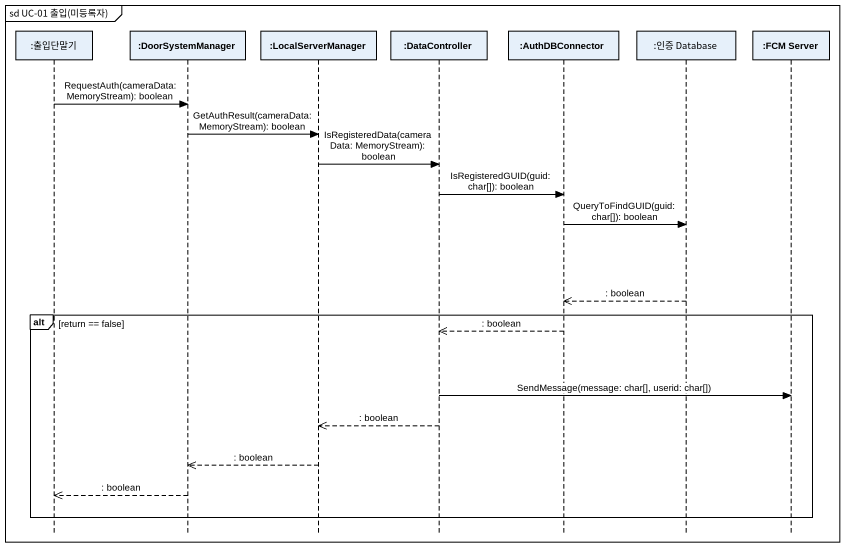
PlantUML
@startuml
mainframe sd UC-01 출입(미등록자)
hide footbox
participant ":출입단말기" as 출입단말기
participant ":DoorSystemManager" as DoorSystemManager
participant ":LocalServerManager" as LocalServerManager
participant ":DataController" as DataController
participant ":AuthDBConnector" as AuthDBConnector
participant ":인증 Database" as 인증_Database
participant ":FCM Server" as FCM_Server

출입단말기 -> DoorSystemManager : RequestAuth(cameraData: MemoryStream): boolean
DoorSystemManager -> LocalServerManager : GetAuthResult(cameraData: MemoryStream): boolean
LocalServerManager -> DataController : IsRegisteredData(cameraData: MemoryStream): boolean
DataController -> AuthDBConnector : IsRegisteredGUID(guid: char[]): boolean
AuthDBConnector -> 인증_Database : QueryToFindGUID(guid: char[]): boolean
인증_Database -->> AuthDBConnector : : boolean
alt return == false
  AuthDBConnector -->> DataController : : boolean
  DataController -> FCM_Server : SendMessage(message: char[], userid: char[])
  DataController -->> LocalServerManager : : boolean
  LocalServerManager -->> DoorSystemManager : : boolean
  DoorSystemManager -->> 출입단말기 : : boolean
end
@enduml
